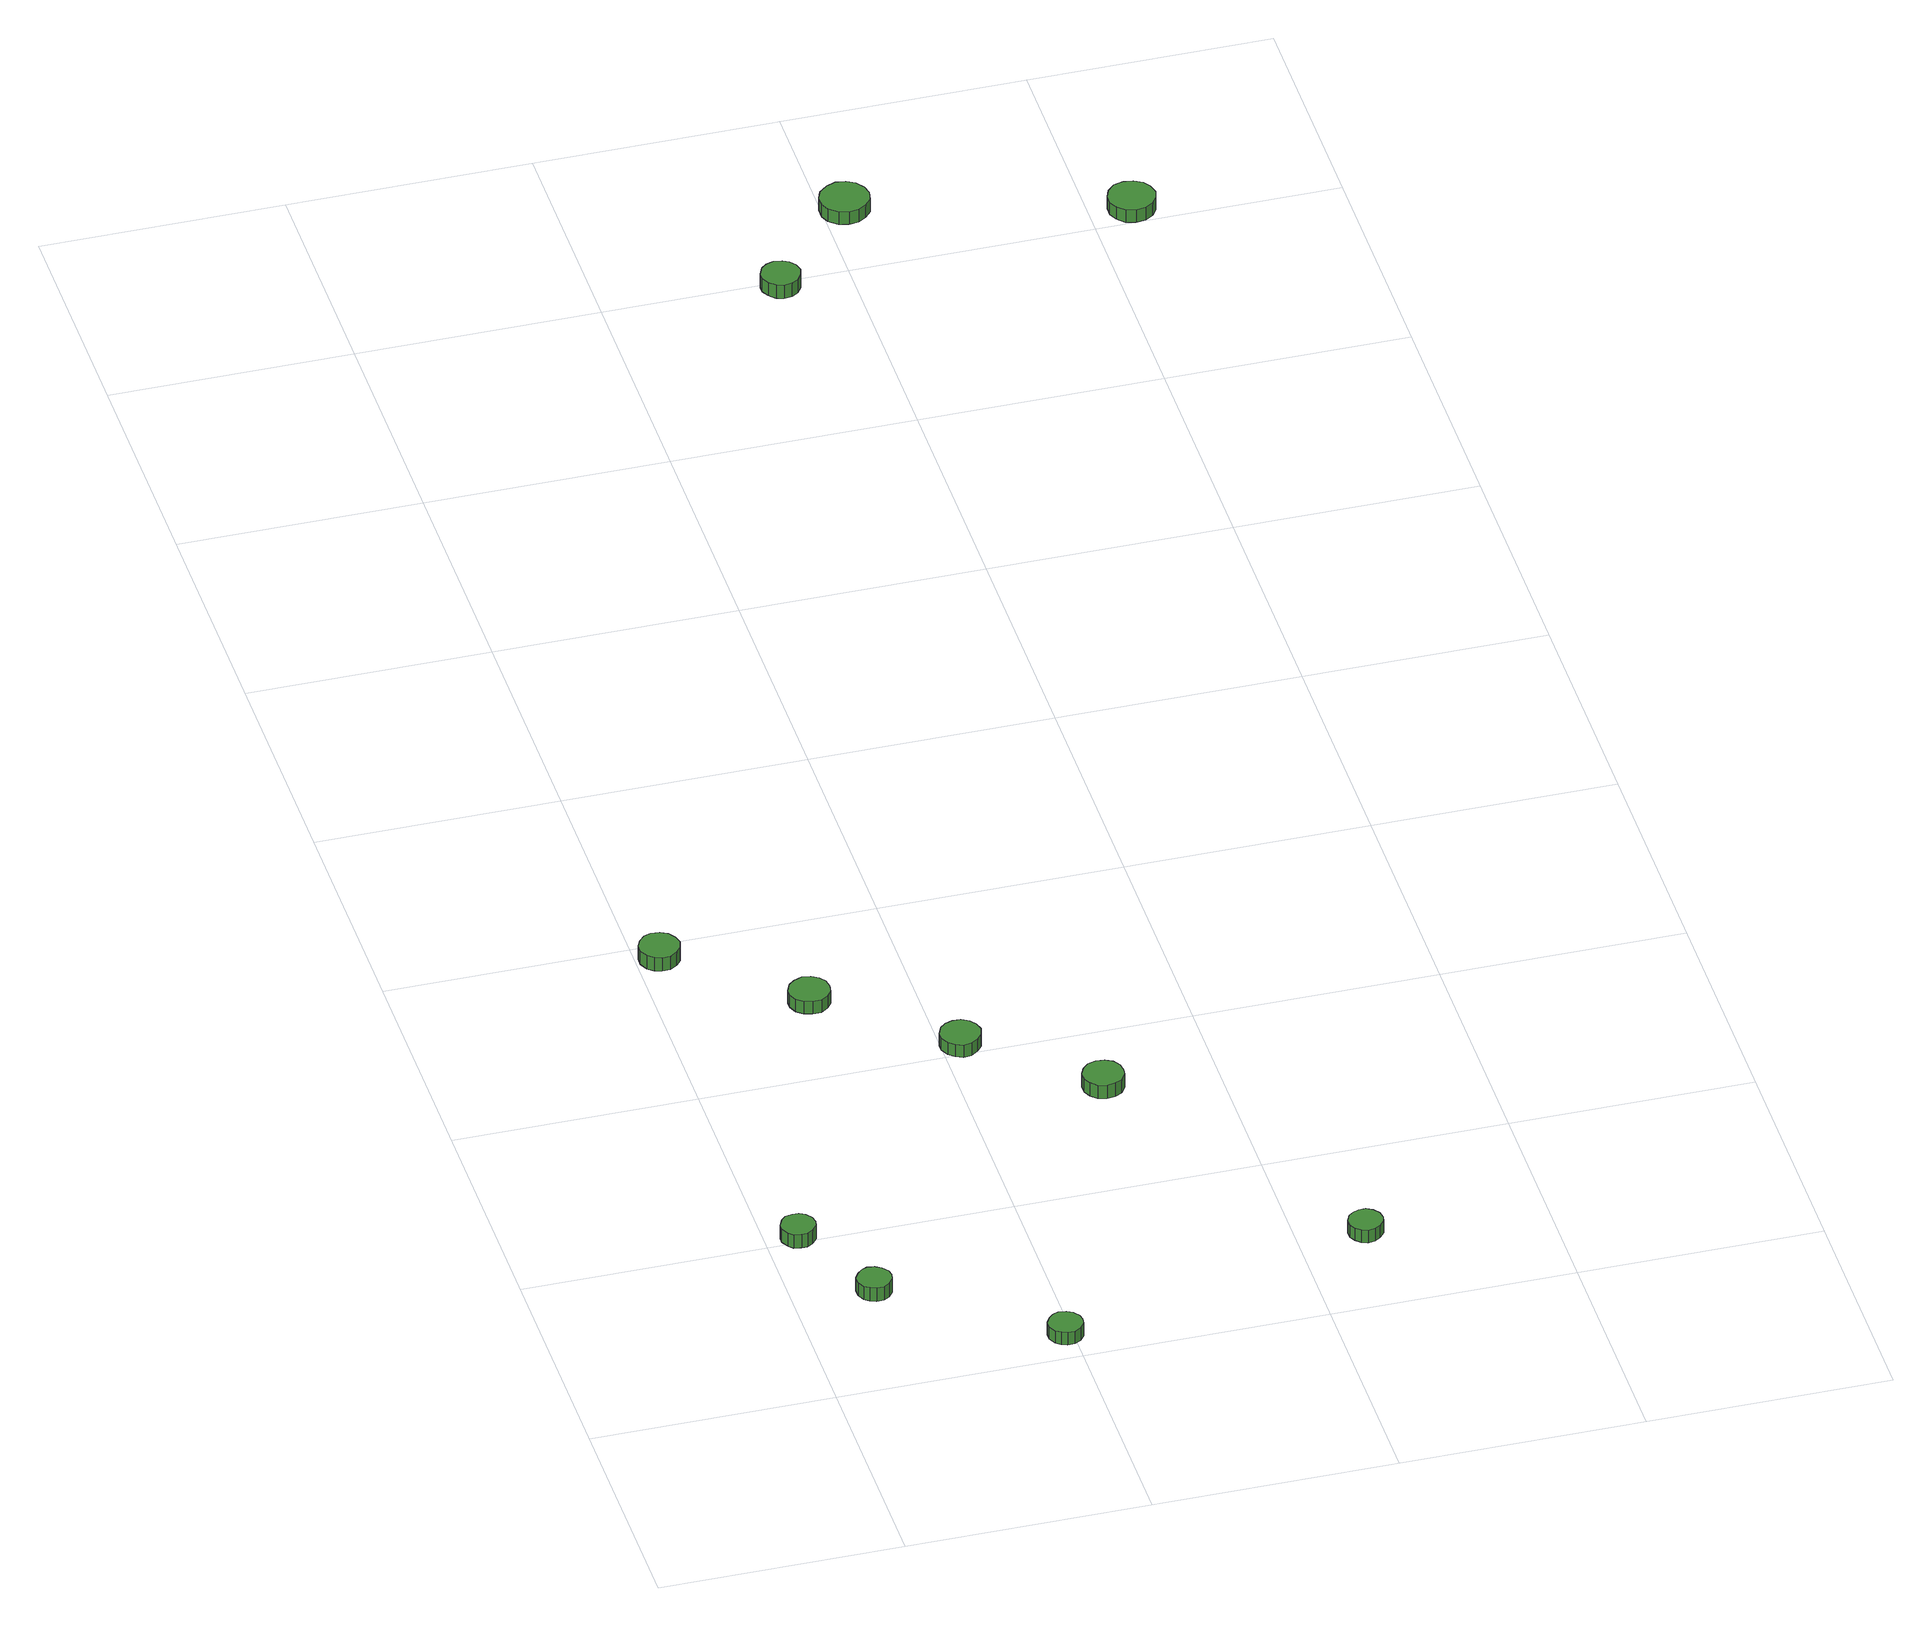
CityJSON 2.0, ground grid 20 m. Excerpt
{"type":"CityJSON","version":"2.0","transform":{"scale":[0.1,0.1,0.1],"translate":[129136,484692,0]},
"CityObjects":{
"tree1":{"type":"SolitaryVegetationObject","attributes":{"function":"something"},"geometry":[{"type":"MultiSurface","lod":"1","boundaries":[[[0,1,2,3,4,5,6,7,8,9,10,11,12,13,14]],[[15,16,17,18,19,20,21,22,23,24,25,26,27,28,29]],[[0,29,28,1]],[[1,28,27,2]],[[2,27,26,3]],[[3,26,25,4]],[[4,25,24,5]],[[5,24,23,6]],[[6,23,22,7]],[[7,22,21,8]],[[8,21,20,9]],[[9,20,19,10]],[[10,19,18,11]],[[11,18,17,12]],[[12,17,16,13]],[[13,16,15,14]],[[14,15,29,0]]]}]},
"tree2":{"type":"SolitaryVegetationObject","attributes":{"function":"something"},"geometry":[{"type":"MultiSurface","lod":"1","boundaries":[[[30,31,32,33,34,35,36,37,38,39,40,41,42,43,44]],[[45,46,47,48,49,50,51,52,53,54,55,56,57,58,59]],[[30,59,58,31]],[[31,58,57,32]],[[32,57,56,33]],[[33,56,55,34]],[[34,55,54,35]],[[35,54,53,36]],[[36,53,52,37]],[[37,52,51,38]],[[38,51,50,39]],[[39,50,49,40]],[[40,49,48,41]],[[41,48,47,42]],[[42,47,46,43]],[[43,46,45,44]],[[44,45,59,30]]]}]},
"tree3":{"type":"SolitaryVegetationObject","attributes":{"function":"something"},"geometry":[{"type":"MultiSurface","lod":"1","boundaries":[[[60,61,62,63,64,65,66,67,68,69,70,71,72,73,74]],[[75,76,77,78,79,80,81,82,83,84,85,86,87,88,89]],[[60,89,88,61]],[[61,88,87,62]],[[62,87,86,63]],[[63,86,85,64]],[[64,85,84,65]],[[65,84,83,66]],[[66,83,82,67]],[[67,82,81,68]],[[68,81,80,69]],[[69,80,79,70]],[[70,79,78,71]],[[71,78,77,72]],[[72,77,76,73]],[[73,76,75,74]],[[74,75,89,60]]]}]},
"tree4":{"type":"SolitaryVegetationObject","attributes":{"function":"something"},"geometry":[{"type":"MultiSurface","lod":"1","boundaries":[[[90,91,92,93,94,95,96,97,98,99,100,101,102,103,104]],[[105,106,107,108,109,110,111,112,113,114,115,116,117,118,119]],[[90,119,118,91]],[[91,118,117,92]],[[92,117,116,93]],[[93,116,115,94]],[[94,115,114,95]],[[95,114,113,96]],[[96,113,112,97]],[[97,112,111,98]],[[98,111,110,99]],[[99,110,109,100]],[[100,109,108,101]],[[101,108,107,102]],[[102,107,106,103]],[[103,106,105,104]],[[104,105,119,90]]]}]},
"tree5":{"type":"SolitaryVegetationObject","attributes":{"function":"something"},"geometry":[{"type":"MultiSurface","lod":"1","boundaries":[[[120,121,122,123,124,125,126,127,128,129,130,131,132,133,134]],[[135,136,137,138,139,140,141,142,143,144,145,146,147,148,149]],[[120,149,148,121]],[[121,148,147,122]],[[122,147,146,123]],[[123,146,145,124]],[[124,145,144,125]],[[125,144,143,126]],[[126,143,142,127]],[[127,142,141,128]],[[128,141,140,129]],[[129,140,139,130]],[[130,139,138,131]],[[131,138,137,132]],[[132,137,136,133]],[[133,136,135,134]],[[134,135,149,120]]]}]},
"tree6":{"type":"SolitaryVegetationObject","attributes":{"function":"something"},"geometry":[{"type":"MultiSurface","lod":"1","boundaries":[[[150,151,152,153,154,155,156,157,158,159,160,161,162,163,164]],[[165,166,167,168,169,170,171,172,173,174,175,176,177,178,179]],[[150,179,178,151]],[[151,178,177,152]],[[152,177,176,153]],[[153,176,175,154]],[[154,175,174,155]],[[155,174,173,156]],[[156,173,172,157]],[[157,172,171,158]],[[158,171,170,159]],[[159,170,169,160]],[[160,169,168,161]],[[161,168,167,162]],[[162,167,166,163]],[[163,166,165,164]],[[164,165,179,150]]]}]},
"tree7":{"type":"SolitaryVegetationObject","attributes":{"function":"something"},"geometry":[{"type":"MultiSurface","lod":"1","boundaries":[[[180,181,182,183,184,185,186,187,188,189,190,191,192,193,194]],[[195,196,197,198,199,200,201,202,203,204,205,206,207,208,209]],[[180,209,208,181]],[[181,208,207,182]],[[182,207,206,183]],[[183,206,205,184]],[[184,205,204,185]],[[185,204,203,186]],[[186,203,202,187]],[[187,202,201,188]],[[188,201,200,189]],[[189,200,199,190]],[[190,199,198,191]],[[191,198,197,192]],[[192,197,196,193]],[[193,196,195,194]],[[194,195,209,180]]]}]},
"tree8":{"type":"SolitaryVegetationObject","attributes":{"function":"something"},"geometry":[{"type":"MultiSurface","lod":"1","boundaries":[[[210,211,212,213,214,215,216,217,218,219,220,221,222,223,224]],[[225,226,227,228,229,230,231,232,233,234,235,236,237,238,239]],[[210,239,238,211]],[[211,238,237,212]],[[212,237,236,213]],[[213,236,235,214]],[[214,235,234,215]],[[215,234,233,216]],[[216,233,232,217]],[[217,232,231,218]],[[218,231,230,219]],[[219,230,229,220]],[[220,229,228,221]],[[221,228,227,222]],[[222,227,226,223]],[[223,226,225,224]],[[224,225,239,210]]]}]},
"tree9":{"type":"SolitaryVegetationObject","attributes":{"function":"something"},"geometry":[{"type":"MultiSurface","lod":"1","boundaries":[[[240,241,242,243,244,245,246,247,248,249,250,251,252,253,254]],[[255,256,257,258,259,260,261,262,263,264,265,266,267,268,269]],[[240,269,268,241]],[[241,268,267,242]],[[242,267,266,243]],[[243,266,265,244]],[[244,265,264,245]],[[245,264,263,246]],[[246,263,262,247]],[[247,262,261,248]],[[248,261,260,249]],[[249,260,259,250]],[[250,259,258,251]],[[251,258,257,252]],[[252,257,256,253]],[[253,256,255,254]],[[254,255,269,240]]]}]},
"tree10":{"type":"SolitaryVegetationObject","attributes":{"function":"something"},"geometry":[{"type":"MultiSurface","lod":"1","boundaries":[[[270,271,272,273,274,275,276,277,278,279,280,281,282,283,284]],[[285,286,287,288,289,290,291,292,293,294,295,296,297,298,299]],[[270,299,298,271]],[[271,298,297,272]],[[272,297,296,273]],[[273,296,295,274]],[[274,295,294,275]],[[275,294,293,276]],[[276,293,292,277]],[[277,292,291,278]],[[278,291,290,279]],[[279,290,289,280]],[[280,289,288,281]],[[281,288,287,282]],[[282,287,286,283]],[[283,286,285,284]],[[284,285,299,270]]]}]},
"tree11":{"type":"SolitaryVegetationObject","attributes":{"function":"something"},"geometry":[{"type":"MultiSurface","lod":"1","boundaries":[[[300,301,302,303,304,305,306,307,308,309,310,311,312,313,314]],[[315,316,317,318,319,320,321,322,323,324,325,326,327,328,329]],[[300,329,328,301]],[[301,328,327,302]],[[302,327,326,303]],[[303,326,325,304]],[[304,325,324,305]],[[305,324,323,306]],[[306,323,322,307]],[[307,322,321,308]],[[308,321,320,309]],[[309,320,319,310]],[[310,319,318,311]],[[311,318,317,312]],[[312,317,316,313]],[[313,316,315,314]],[[314,315,329,300]]]}]}
},
"vertices":[
[39,200,23],[38,206,23],[34,211,23],[29,214,23],[24,214,23],[18,213,23],[14,209,23],[11,203,23],[11,198,23],[14,192,23],[18,188,23],[24,187,23],[29,187,23],[34,190,23],[38,195,23],[38,195,10],[34,190,10],[29,187,10],[24,187,10],[18,188,10],[14,192,10],[11,198,10],[11,203,10],[14,209,10],[18,213,10],[24,214,10],[29,214,10],[34,211,10],[38,206,10],[39,200,10],
[77,116,25],[76,121,25],[72,126,25],[67,129,25],[61,130,25],[56,128,25],[52,124,25],[49,119,25],[49,113,25],[52,107,25],[56,104,25],[61,102,25],[67,102,25],[72,105,25],[76,110,25],[76,110,12],[72,105,12],[67,102,12],[61,102,12],[56,104,12],[52,107,12],[49,113,12],[49,119,12],[52,124,12],[56,128,12],[61,130,12],[67,129,12],[72,126,12],[76,121,12],[77,116,12],
[36,583,18],[34,590,18],[30,596,18],[24,599,18],[17,600,18],[11,598,18],[6,593,18],[3,587,18],[3,580,18],[6,573,18],[11,569,18],[17,567,18],[24,567,18],[30,571,18],[34,576,18],[34,576,5],[30,571,5],[24,567,5],[17,567,5],[11,569,5],[6,573,5],[3,580,5],[3,587,5],[6,593,5],[11,598,5],[17,600,5],[24,599,5],[30,596,5],[34,590,5],[36,583,5],
[206,23,23],[205,28,23],[201,33,23],[196,36,23],[190,37,23],[185,35,23],[181,31,23],[178,26,23],[178,20,23],[181,14,23],[185,11,23],[190,9,23],[196,9,23],[201,12,23],[205,17,23],[205,17,11],[201,12,11],[196,9,11],[190,9,11],[185,11,11],[181,14,11],[178,20,11],[178,26,11],[181,31,11],[185,35,11],[190,37,11],[196,36,11],[201,33,11],[205,28,11],[206,23,11],
[133,497,18],[132,504,18],[128,509,18],[122,513,18],[115,514,18],[108,511,18],[103,507,18],[100,500,18],[100,494,18],[103,487,18],[108,483,18],[115,481,18],[122,481,18],[128,485,18],[132,490,18],[132,490,6],[128,485,6],[122,481,6],[115,481,6],[108,483,6],[103,487,6],[100,494,6],[100,500,6],[103,507,6],[108,511,6],[115,514,6],[122,513,6],[128,509,6],[132,504,6],[133,497,6],
[232,412,18],[230,419,18],[226,424,18],[220,428,18],[213,428,18],[207,426,18],[202,422,18],[199,415,18],[199,409,18],[202,402,18],[207,398,18],[213,395,18],[220,396,18],[226,400,18],[230,405,18],[230,405,6],[226,400,6],[220,396,6],[213,395,6],[207,398,6],[202,402,6],[199,409,6],[199,415,6],[202,422,6],[207,426,6],[213,428,6],[220,428,6],[226,424,6],[230,419,6],[232,412,6],
[325,331,18],[324,338,18],[320,344,18],[314,347,18],[307,348,18],[300,346,18],[295,341,18],[292,335,18],[292,328,18],[295,322,18],[300,317,18],[307,315,18],[314,316,18],[320,319,18],[324,325,18],[324,325,5],[320,319,5],[314,316,5],[307,315,5],[300,317,5],[295,322,5],[292,328,5],[292,335,5],[295,341,5],[300,346,5],[307,348,5],[314,347,5],[320,344,5],[324,338,5],[325,331,5],
[468,91,20],[467,97,20],[463,102,20],[458,105,20],[452,105,20],[447,103,20],[443,100,20],[440,94,20],[440,88,20],[443,83,20],[447,79,20],[452,77,20],[458,78,20],[463,81,20],[467,86,20],[467,86,8],[463,81,8],[458,78,8],[452,77,8],[447,79,8],[443,83,8],[440,88,8],[440,94,8],[443,100,8],[447,103,8],[452,105,8],[458,105,8],[463,102,8],[467,97,8],[468,91,8],
[355,1377,32],[353,1384,32],[349,1389,32],[344,1392,32],[337,1393,32],[331,1391,32],[326,1387,32],[323,1380,32],[323,1374,32],[326,1368,32],[331,1363,32],[337,1361,32],[344,1362,32],[349,1365,32],[353,1371,32],[353,1371,19],[349,1365,19],[344,1362,19],[337,1361,19],[331,1363,19],[326,1368,19],[323,1374,19],[323,1380,19],[326,1387,19],[331,1391,19],[337,1393,19],[344,1392,19],[349,1389,19],[353,1384,19],[355,1377,19],
[435,1465,27],[433,1473,27],[428,1480,27],[421,1484,27],[413,1485,27],[405,1482,27],[398,1476,27],[395,1469,27],[395,1460,27],[398,1453,27],[405,1447,27],[413,1445,27],[421,1446,27],[428,1450,27],[433,1456,27],[433,1456,15],[428,1450,15],[421,1446,15],[413,1445,15],[405,1447,15],[398,1453,15],[395,1460,15],[395,1469,15],[398,1476,15],[405,1482,15],[413,1485,15],[421,1484,15],[428,1480,15],[433,1473,15],[435,1465,15],
[651,1409,25],[649,1417,25],[645,1423,25],[638,1427,25],[630,1428,25],[622,1426,25],[616,1420,25],[613,1413,25],[613,1405,25],[616,1398,25],[622,1392,25],[630,1390,25],[638,1391,25],[645,1395,25],[649,1401,25],[649,1401,13],[645,1395,13],[638,1391,13],[630,1390,13],[622,1392,13],[616,1398,13],[613,1405,13],[613,1413,13],[616,1420,13],[622,1426,13],[630,1428,13],[638,1427,13],[645,1423,13],[649,1417,13],[651,1409,13]
]}
